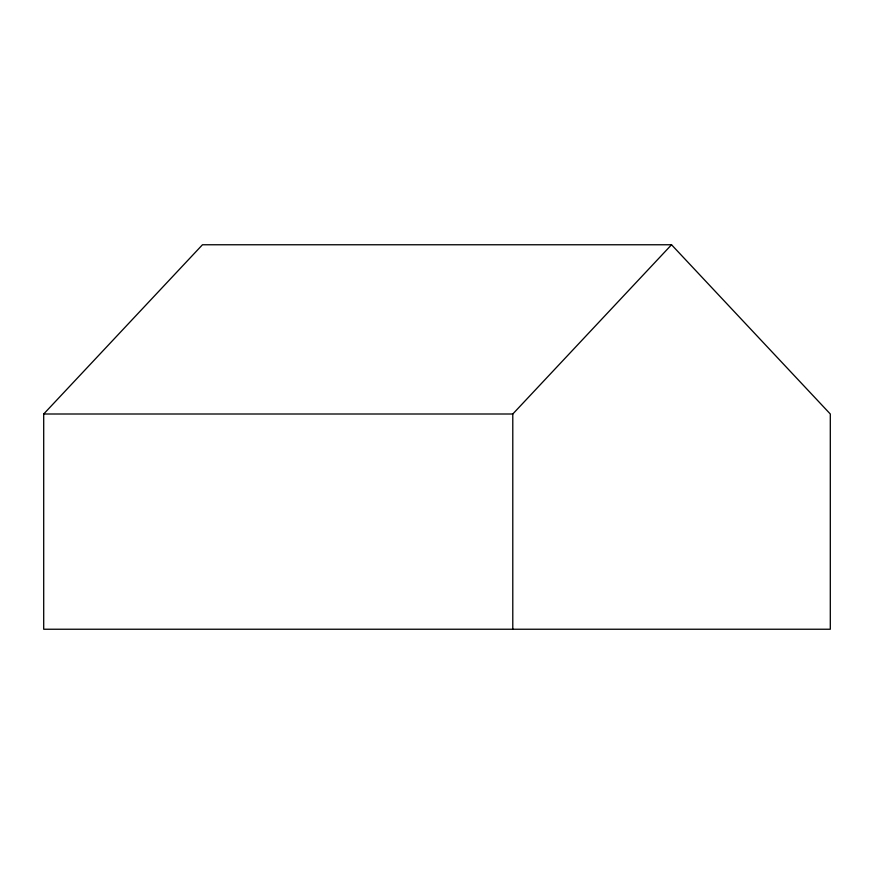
<?xml version="1.0" encoding="UTF-8"?>
<svg xmlns="http://www.w3.org/2000/svg" width="874" height="874" viewBox="0 0 874 874"><rect width="100%" height="100%" fill="white"/><g stroke="black" fill="none" stroke-linecap="round" stroke-linejoin="round"><path stroke-width="1.31" d="M43.7 414.003L202.462 244.764L671.538 244.764L830.3 414.003L830.3 629.236L43.7 629.236L43.7 414.003L512.787 414.003L671.538 244.764M512.787 414.003L512.787 629.236"/></g></svg>
